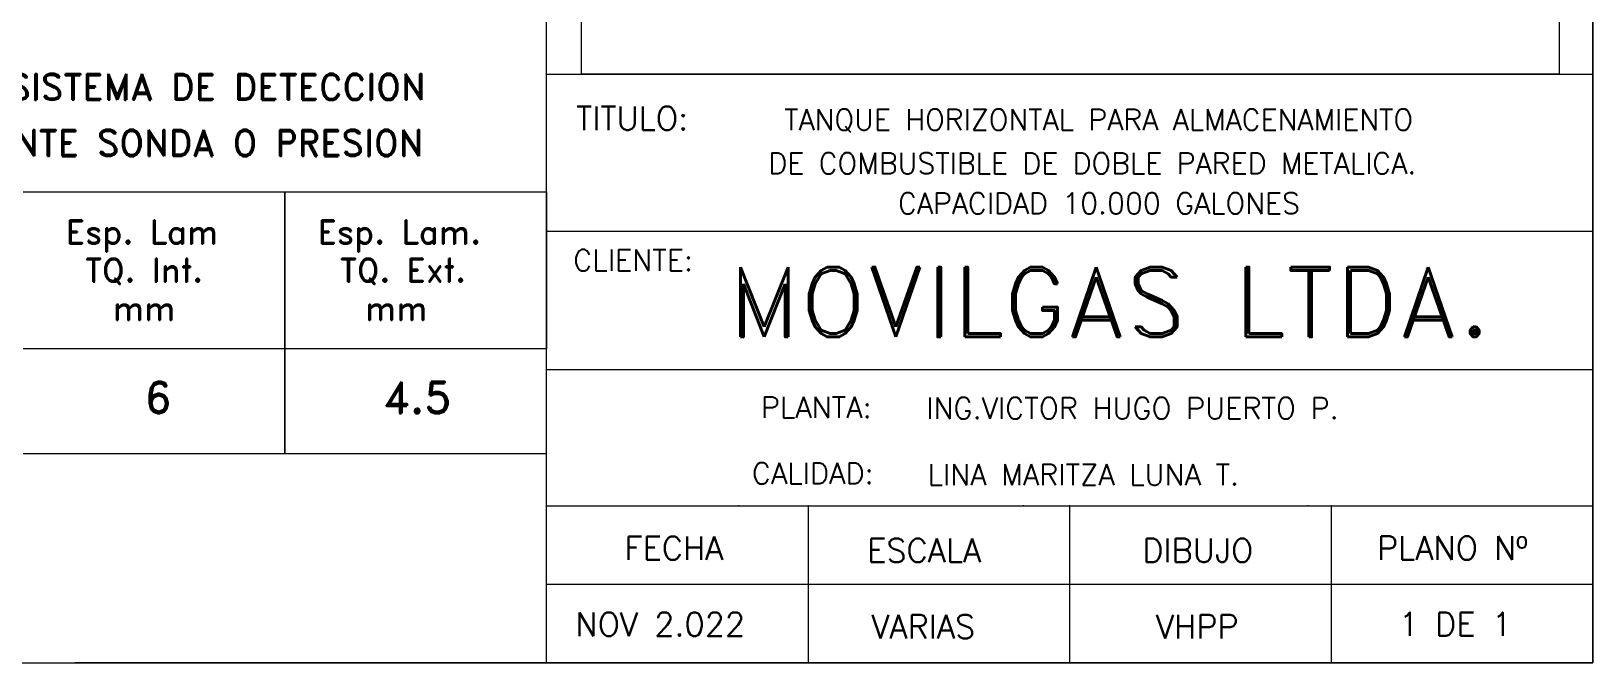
# Model space of a CAD drawing. Extents: x 174420 to 213214, y -41877 to -13498.
# Drawn here: x 194843 to 199318, y -29821 to -28010 of the extents above; entities that cross this region are included whole.
import ezdxf
from ezdxf.enums import TextEntityAlignment as Align

# ---------------------------------------------------------------- set-up
doc = ezdxf.new("R2010")
doc.units = 0
doc.header["$LTSCALE"] = 500
doc.header["$MEASUREMENT"] = 0
doc.layers.get('0').update_dxf_attribs({"linetype": 'CONTINUOUS', "lineweight": 9})
doc.layers.add('COTAS', color=2, linetype='CONTINUOUS', lineweight=9)
doc.layers.add('FIBRA', color=3, linetype='CONTINUOUS', lineweight=20)
doc.styles.add('ROMAND', font='romand')
doc.styles.get("Standard").update_dxf_attribs({"font": 'SIMPLEX.shx', "width": 0.8, "height": 80})
picture_1 = doc.add_image_def('image1.jpg', size_in_pixel=(1415, 280))

msp = doc.modelspace()

# ---------------------------------------------------------------- linework, layer by layer
at = {"lineweight": 9}
for p, q in [((199318.3, -26071), (199318.3, -29821)), ((196319.8, -29821), (196319.8, -27571)), ((196319.8, -28133.5), (199318.3, -28133.5)), ((194819.8, -28471), (195569.8, -28471)), ((195569.8, -28921), (195569.8, -28471)), ((195569.8, -28471), (196319.8, -28471)), ((195569.8, -28471), (195569.8, -28921)), ((196319.8, -28471), (196319.8, -28921)), ((196319.8, -28583.5), (199318.3, -28583.5)), ((195569.8, -28921), (194819.8, -28921)), ((195569.8, -28921), (195569.8, -29221)), ((196319.8, -28921), (195569.8, -28921)), ((195569.8, -29221), (195569.8, -28921)), ((196319.8, -29221), (196319.8, -28921)), ((196319.8, -28980.5), (199318.3, -28980.5)), ((194819.8, -29221), (195569.8, -29221)), ((195569.8, -29221), (196319.8, -29221)), ((196319.8, -29521), (196319.8, -29221)), ((196319.8, -29371), (199318.3, -29371)), ((197069.4, -29371), (197069.4, -29821)), ((197819, -29371), (197819, -29821)), ((198568.7, -29371), (198568.7, -29821)), ((196319.8, -29596), (199318.3, -29596)), ((194819.8, -29821), (195569.8, -29821)), ((194819.8, -29821), (195569.8, -29821)), ((199318.3, -29821), (194968.3, -29821)), ((199318.3, -29821), (194968.3, -29821)), ((195569.8, -29821), (196319.8, -29821)), ((195569.8, -29821), (196319.8, -29821))]:
    msp.add_line(p, q, dxfattribs=at)
for p in [(196871.4, -29371), (197687.1, -29371), (198502.7, -29371)]:
    msp.add_point(p, dxfattribs=at)
at = {"layer": 'COTAS', "lineweight": 9}
for p in [(197069.4, -29371), (197819, -29371), (198568.7, -29371)]:
    msp.add_point(p, dxfattribs=at)
at = {"layer": 'FIBRA', "lineweight": 9}
for p, q in [((199318.3, -29821), (199318.3, -21052.7)), ((187416.2, -29821), (199318.3, -29821))]:
    msp.add_line(p, q, dxfattribs=at)

# ---------------------------------------------------------------- texts
at = {"lineweight": 9}
for s, height, p in [('TITULO:', 67.5, (196565.5, -28293.7)), ('TANQUE HORIZONTAL PARA ALMACENAMIENTO', 60, (197902.2, -28293.7)), ('DE COMBUSTIBLE DE DOBLE PARED METALICA. ', 60, (197904.7, -28419.4)), ('CAPACIDAD 10.000 GALONES', 60, (197903.2, -28533.5))]:
    msp.add_text(s, height=height, dxfattribs=at).set_placement(p, align=Align.CENTER)
at = {"lineweight": 9, "style": 'ROMAND'}
for s, height, p in [('Esp. Lam', 67.5, (194942.7, -28619.9)), ('Esp. Lam.', 67.5, (195664.3, -28619.9)), ('TQ. Int.', 67.5, (194997.7, -28729.1)), ('TQ. Ext.', 67.5, (195727.9, -28729.1)), ('MOVILGAS LTDA.', 200, (196841.3, -28886.7)), ('mm', 67.5, (195077.2, -28838.4)), ('mm', 67.5, (195799.9, -28838.4)), ('6', 90, (195168.1, -29105.5)), ('4.5', 90, (195850.6, -29105.5))]:
    msp.add_text(s, height=height, dxfattribs=at).set_placement(p)
at = {"lineweight": 9}
for s, height, p in [('CLIENTE:', 60.75, (196396.4, -28697.3)), ('PLANTA: ', 60.75, (196934, -29119)), ('ING.VICTOR HUGO PUERTO P.', 60.75, (197408, -29121.6)), ('CALIDAD:', 60.75, (196908.3, -29308)), ('LINA MARITZA LUNA T. ', 60.75, (197411.7, -29312.1)), ('FECHA', 67.5, (196543.4, -29526)), ('ESCALA', 67.5, (197239.1, -29532.6)), ('DIBUJO', 67.5, (198027.4, -29532.6)), ('PLANO Nº', 67.5, (198699.9, -29525.7)), ('NOV 2.022', 67.5, (196403, -29744.4)), ('VARIAS', 67.5, (197250.8, -29750.9)), ('VHPP', 67.5, (198066.4, -29750.9)), ('1 DE 1', 67.5, (198762.4, -29744.1))]:
    msp.add_text(s, height=height, dxfattribs=at).set_placement(p)
at = {"layer": 'COTAS', "lineweight": 9, "style": 'ROMAND'}
for s, p in [('UNION PARA EL SISTEMA DE DETECCION', (193938.7, -28207.3)), ('DE FUGAS MEDIANTE SONDA O PRESION', (193938.7, -28368.1))]:
    msp.add_text(s, height=75, dxfattribs=at).set_placement(p)

# ---------------------------------------------------------------- pictures from other files: only their frames are drawn
at = {"layer": 'COTAS', "lineweight": 9}
image = msp.add_image(picture_1, insert=(196419.9, -28133.5), size_in_units=(2802.2, 554.5), dxfattribs=at)
image.dxf.flags = 7

doc.saveas('drawing.dxf')
